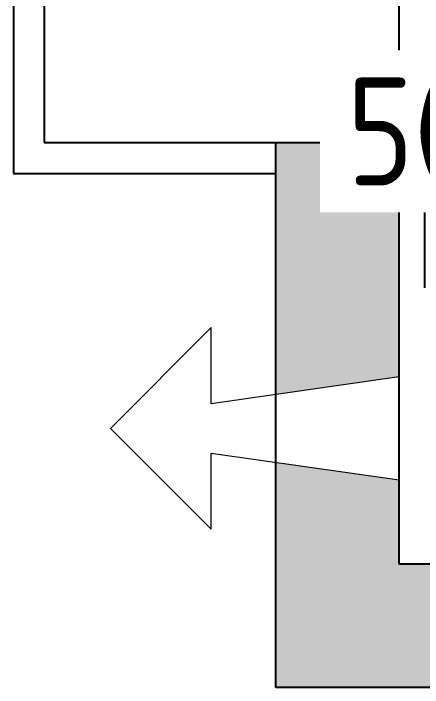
# Model space of a CAD drawing. Extents: x -74236 to 286982, y -14633 to 132816.
# Drawn here: x 118215 to 119011, y 103595 to 104906 of the extents above; entities that cross this region are included whole.
import ezdxf

# ---------------------------------------------------------------- set-up
doc = ezdxf.new("R2010")
doc.units = 0
doc.header["$LTSCALE"] = 10
doc.header["$MEASUREMENT"] = 0
doc.header["$PDSIZE"] = 5
doc.layers.add('图框', color=4, linetype='Continuous')
doc.layers.add('家具尺寸', color=7, linetype='Continuous')
doc.styles.get("Standard").update_dxf_attribs({"font": 'gbenor.shx', "bigfont": 'gbcbig.shx'})
doc.dimstyles.new('wl20', dxfattribs={"dimscale": 60, "dimtxt": 1.8, "dimasz": 0.03, "dimexe": 0, "dimexo": 0.625, "dimgap": 0.2, "dimtad": 1, "dimdec": 0, "dimrnd": 0.05, "dimdsep": 46, "dimtxsty": 'Standard', "dimblk": 'BZ', "dimcen": 0.06, "dimclrd": 127, "dimclre": 127, "dimclrt": 1, "dimadec": 0, "dimazin": 0, "dimtfac": 1, "dimtdec": 0, "dimtix": 1, "dimtmove": 2, "dimatfit": 3, "dimldrblk": 'jt', "dimfxl": 1, "dimtvp": 1, "dimtfill": 1, "dimtolj": 1, "dimtzin": 0, "dimarcsym": 0})

# ---------------------------------------------------------------- blocks, each defined once
blk = doc.blocks.new('fdgfsz')
h = blk.add_hatch(color=8)
h.paths.add_polyline_path([(146972.2, 89457.6), (147782.2, 89457.6), (147782.2, 89697.6), (146732.2, 89697.6), (146732.2, 87787.6), (143382.2, 87787.6), (143382.2, 87951.7), (143142.2, 87985.8), (143142.2, 87547.6), (146972.2, 87547.6)])
h.paths.add_polyline_path([(143382.2, 88607.6), (143142.2, 88607.6), (143142.2, 88117.5), (143382.2, 88151.7)], flags=17)
at = {"color": 8}
for p, q in [((143382.2, 87787.6), (143382.2, 90957.6)), ((142632.2, 90217.6), (142632.2, 88547.6)), ((142692.2, 90157.6), (142692.2, 88607.6)), ((142692.2, 88607.6), (143382.2, 88607.6)), ((143142.2, 87547.6), (143142.2, 88607.6)), ((142632.2, 88547.6), (143142.2, 88547.6)), ((146732.2, 87787.6), (143382.2, 87787.6)), ((146972.2, 87547.6), (143142.2, 87547.6))]:
    blk.add_line(p, q, dxfattribs=at)
at = {"color": 8, "lineweight": 5}
for p, q in [((143017, 88247.7), (142820.8, 88051.7)), ((143017, 88099.7), (143017, 88247.7)), ((143382.2, 88151.7), (143017, 88099.7)), ((142820.8, 88051.7), (143017, 87855.7)), ((143017, 87855.7), (143017, 88003.7)), ((143017, 88003.7), (143382.2, 87951.7))]:
    blk.add_line(p, q, dxfattribs=at)
blk = doc.blocks.new('BZ')
at = {"layer": '图框', "linetype": 'Continuous'}
blk.add_hatch(color=2, dxfattribs=at).paths.add_polyline_path([(9.59, 6.47), (6.57, 9.41), (-10.49, -7.49), (-7.44, -10.7)])
blk.add_lwpolyline([(-7.44, -10.7), (9.59, 6.47), (6.57, 9.41), (-10.49, -7.49), (-7.44, -10.7)], dxfattribs=at)
blk = doc.blocks.new('*D596')
at = {"layer": 'Defpoints', "color": 0, "transparency": 16777216}
for p in [(119015, 104559.2), (119015, 104334.6), (120515, 104334.6)]:
    blk.add_point(p, dxfattribs=at)
at = {"layer": '家具尺寸', "color": 127, "lineweight": -2, "transparency": 16777216}
for p, q in [((119015, 104372.1), (119015, 104559.2)), ((120513.2, 104559.2), (119016.8, 104559.2)), ((120515, 104372.1), (120515, 104559.2))]:
    blk.add_line(p, q, dxfattribs=at)
at = {"layer": '家具尺寸', "color": 127, "lineweight": -2, "transparency": 16777216, "xscale": 1.8, "yscale": 1.8, "zscale": 1.8, "rotation": 180}
blk.add_blockref('BZ', (119015, 104559.2), dxfattribs=at)
at = {"layer": '家具尺寸', "color": 127, "lineweight": -2, "transparency": 16777216, "xscale": 1.8, "yscale": 1.8, "zscale": 1.8}
blk.add_blockref('BZ', (120515, 104559.2), dxfattribs=at)
at = {"layer": '家具尺寸', "color": 1, "transparency": 16777216, "insert": (119765, 104676.2), "char_height": 210, "attachment_point": 5, "bg_fill": 3, "box_fill_scale": 1.25, "bg_fill_color": 256, "bg_fill_true_color": 13158600, "bg_fill_transparency": 0}
blk.add_mtext('\\A1;1500', dxfattribs=at)
blk = doc.blocks.new('jt')
at = {"layer": '图框', "linetype": 'Continuous'}
blk.add_hatch(color=2, dxfattribs=at).paths.add_polyline_path([(-22, 17.67), (-16.75, 22.22), (0, 0), (-16.7, -22.03), (-22.01, -17.6), (-5.68, -0.01)])
blk.add_lwpolyline([(-22, 17.67), (-16.75, 22.22), (0, 0), (-16.7, -22.03), (-22.01, -17.6), (-5.68, -0.01), (-22, 17.67)], dxfattribs=at)
blk = doc.blocks.new('*D597')
at = {"layer": 'Defpoints', "color": 0, "transparency": 16777216}
for p in [(118965, 104334.6), (119015, 104334.6)]:
    blk.add_point(p, dxfattribs=at)
at = {"layer": '家具尺寸', "color": 127, "lineweight": -2, "transparency": 16777216}
for p, q in [((118963.2, 104559.2), (118961.4, 104559.2)), ((118965, 104372.1), (118965, 104559.2)), ((119015, 104559.2), (118965, 104559.2)), ((119015, 104372.1), (119015, 104559.2)), ((119016.8, 104559.2), (119018.6, 104559.2))]:
    blk.add_line(p, q, dxfattribs=at)
at = {"layer": '家具尺寸', "color": 127, "lineweight": -2, "transparency": 16777216, "xscale": 1.8, "yscale": 1.8, "zscale": 1.8}
blk.add_blockref('BZ', (118965, 104559.2), dxfattribs=at)
at = {"layer": '家具尺寸', "color": 127, "lineweight": -2, "transparency": 16777216, "xscale": 1.8, "yscale": 1.8, "zscale": 1.8, "rotation": 180}
blk.add_blockref('BZ', (119015, 104559.2), dxfattribs=at)
at = {"layer": '家具尺寸', "color": 1, "transparency": 16777216, "insert": (118990, 104676.2), "char_height": 210, "attachment_point": 5, "bg_fill": 3, "box_fill_scale": 1.25, "bg_fill_color": 256, "bg_fill_true_color": 13158600, "bg_fill_transparency": 0}
blk.add_mtext('\\A1;50', dxfattribs=at)
at = {"layer": 'Defpoints', "color": 0, "transparency": 16777216}
blk.add_point((118965, 104559.2), dxfattribs=at)

msp = doc.modelspace()

# ---------------------------------------------------------------- block references
at = {"color": 253}
msp.add_blockref('fdgfsz', (-24417.2, 16047), dxfattribs=at)

# ---------------------------------------------------------------- next in the draw order: dimensions: what is measured, and where the dimension line sits
at = {"layer": '家具尺寸', "color": 6}
dim = msp.add_linear_dim(base=(119015, 104559.2), p1=(120515, 104334.6), p2=(119015, 104334.6), dimstyle='wl20', override={"dimtxt": 3.5, "dimfxl": 300, "dimfxlon": 1, "dimarcsym": 1}, dxfattribs=at)
dim.commit()
dim.dimension.update_dxf_attribs({"geometry": '*D596', "text_midpoint": (119765, 104676.2)})

# ---------------------------------------------------------------- next in the draw order: dimensions: what is measured, and where the dimension line sits
dim = msp.add_linear_dim(base=(118965, 104559.2), p1=(119015, 104334.6), p2=(118965, 104334.6), dimstyle='wl20', override={"dimtxt": 3.5, "dimfxl": 300, "dimfxlon": 1, "dimarcsym": 1}, dxfattribs=at)
dim.commit()
dim.dimension.update_dxf_attribs({"geometry": '*D597', "text_midpoint": (118990, 104676.2)})

doc.saveas('drawing.dxf')
